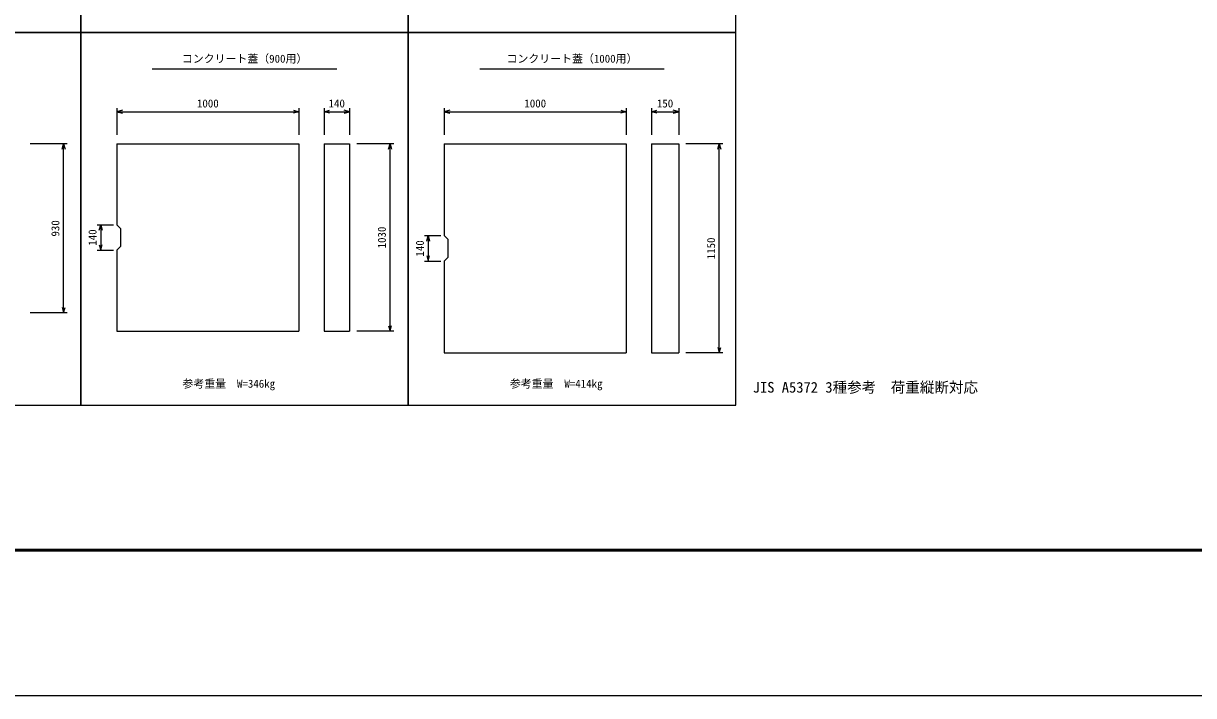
# Model space of a CAD drawing. Units: millimetres, scale not verified. Extents: x -33600 to 33600, y -11880 to 11880.
# Drawn here: x -13267 to -6834, y -11880 to -8185 of the extents above; entities that cross this region are included whole.
import ezdxf
from ezdxf.enums import TextEntityAlignment as Align

# ---------------------------------------------------------------- set-up
doc = ezdxf.new("R2010")
doc.units = ezdxf.units.MM
doc.header["$LTSCALE"] = 40
for name, color, linetype, lineweight in [('0-0_DIM', 7, 'Continuous', 25), ('0-1_Defpoints', 5, 'Continuous', 25), ('0-2_HATCH', 6, 'Continuous', 25), ('0-6_TXT', 7, 'Continuous', 25), ('0-7_WAKU', 3, 'Continuous', 25)]:
    doc.layers.add(name, color=color, linetype=linetype, lineweight=lineweight)
doc.styles.add('ＭＳ ゴシック', font='')
doc.styles.get('ＭＳ ゴシック').set_extended_font_data('MS Gothic')

msp = doc.modelspace()

# ---------------------------------------------------------------- linework, layer by layer
at = {"layer": '0-0_DIM'}
for p, q in [((-12753.08, -8650.18), (-12753.08, -8797.31)), ((-12753.08, -8670.18), (-11753.08, -8670.18)), ((-11753.08, -8650.18), (-11753.08, -8797.31)), ((-11614.49, -8650.18), (-11614.49, -8796.59)), ((-11614.49, -8670.18), (-11474.49, -8670.18)), ((-11474.49, -8650.18), (-11474.49, -8796.59)), ((-10953.08, -8650.18), (-10953.08, -8797.31)), ((-10953.08, -8670.18), (-9953.08, -8670.18)), ((-9953.08, -8650.18), (-9953.08, -8797.31)), ((-9814.49, -8650.18), (-9814.49, -8796.59)), ((-9814.49, -8670.18), (-9664.49, -8670.18)), ((-9664.49, -8650.18), (-9664.49, -8796.59)), ((-13026.41, -8846.72), (-13229.49, -8846.72)), ((-13046.41, -9776.72), (-13046.41, -8846.72)), ((-11231.41, -8846.72), (-11434.49, -8846.72)), ((-11251.41, -9876.72), (-11251.41, -8846.72)), ((-9421.41, -8846.72), (-9624.49, -8846.72)), ((-9441.41, -9996.72), (-9441.41, -8846.72)), ((-12862.08, -9291.72), (-12772.08, -9291.72)), ((-12842.08, -9291.72), (-12842.08, -9431.72)), ((-11062.08, -9351.72), (-10972.08, -9351.72)), ((-11042.08, -9351.72), (-11042.08, -9491.72)), ((-12862.08, -9431.72), (-12772.08, -9431.72)), ((-11062.08, -9491.72), (-10972.08, -9491.72)), ((-13026.41, -9776.72), (-13229.49, -9776.72)), ((-11231.41, -9876.72), (-11434.49, -9876.72)), ((-9421.41, -9996.72), (-9624.49, -9996.72))]:
    msp.add_line(p, q, dxfattribs=at)
for points in [[(-12723.08, -8662.15), (-12753.08, -8670.18), (-12723.08, -8678.22)], [(-11783.08, -8662.15), (-11753.08, -8670.18), (-11783.08, -8678.22)], [(-11584.49, -8678.22), (-11614.49, -8670.18), (-11584.49, -8662.15)], [(-11504.49, -8678.22), (-11474.49, -8670.18), (-11504.49, -8662.15)], [(-10923.08, -8662.15), (-10953.08, -8670.18), (-10923.08, -8678.22)], [(-9983.08, -8662.15), (-9953.08, -8670.18), (-9983.08, -8678.22)], [(-9784.49, -8678.22), (-9814.49, -8670.18), (-9784.49, -8662.15)], [(-9694.49, -8678.22), (-9664.49, -8670.18), (-9694.49, -8662.15)], [(-13054.45, -8876.72), (-13046.41, -8846.72), (-13038.37, -8876.72)], [(-11259.45, -8876.72), (-11251.41, -8846.72), (-11243.37, -8876.72)], [(-9449.45, -8876.72), (-9441.41, -8846.72), (-9433.37, -8876.72)], [(-12850.12, -9321.72), (-12842.08, -9291.72), (-12834.05, -9321.72)], [(-11050.12, -9381.72), (-11042.08, -9351.72), (-11034.05, -9381.72)], [(-12850.12, -9401.72), (-12842.08, -9431.72), (-12834.05, -9401.72)], [(-11050.12, -9461.72), (-11042.08, -9491.72), (-11034.05, -9461.72)], [(-13054.45, -9746.72), (-13046.41, -9776.72), (-13038.37, -9746.72)], [(-11259.45, -9846.72), (-11251.41, -9876.72), (-11243.37, -9846.72)], [(-9449.45, -9966.72), (-9441.41, -9996.72), (-9433.37, -9966.72)]]:
    msp.add_lwpolyline(points, dxfattribs=at)
at = {"layer": '0-1_Defpoints'}
msp.add_lwpolyline([(-33600, -11880), (0, -11880), (0, 11880), (-33600, 11880)], close=True, dxfattribs=at)
at = {"layer": '0-2_HATCH'}
for p, q in [((-12753.08, -8846.72), (-12753.08, -9291.72)), ((-11614.49, -8846.72), (-11614.49, -9876.72)), ((-10953.08, -8846.72), (-10953.08, -9351.72)), ((-10953.08, -8846.72), (-9953.08, -8846.72)), ((-9953.08, -8846.72), (-9953.08, -9996.72)), ((-9814.49, -8846.72), (-9664.49, -8846.72)), ((-9814.49, -8846.72), (-9814.49, -9996.72)), ((-9664.49, -8846.72), (-9664.49, -9996.72)), ((-12753.08, -9291.72), (-12733.08, -9311.72)), ((-12733.08, -9311.72), (-12733.08, -9411.72)), ((-10953.08, -9351.72), (-10933.08, -9371.72)), ((-12733.08, -9411.72), (-12753.08, -9431.72)), ((-12753.08, -9431.72), (-12753.08, -9876.72)), ((-12753.08, -9876.72), (-11753.08, -9876.72)), ((-11614.49, -9876.72), (-11474.49, -9876.72)), ((-10953.08, -9996.72), (-9953.08, -9996.72)), ((-9814.49, -9996.72), (-9664.49, -9996.72))]:
    msp.add_line(p, q, dxfattribs=at)
for points in [[(-12753.08, -8846.72), (-11753.08, -8846.72), (-11753.08, -9876.72)], [(-11614.49, -8846.72), (-11474.49, -8846.72), (-11474.49, -9876.72)], [(-10933.08, -9371.72), (-10933.08, -9471.72), (-10953.08, -9491.72), (-10953.08, -9996.72)]]:
    msp.add_lwpolyline(points, dxfattribs=at)
at = {"layer": '0-6_TXT'}
for p, q in [((-12558.48, -8434.13), (-11543.53, -8434.13)), ((-10758.48, -8434.13), (-9743.53, -8434.13))]:
    msp.add_line(p, q, dxfattribs=at)
for points in [[(-14751.01, -8234.13), (-12951.01, -8234.13), (-12951.01, -4634.13), (-14751.01, -4634.13)], [(-12951.01, -8234.13), (-11151.01, -8234.13), (-11151.01, -4634.13), (-12951.01, -4634.13)], [(-11151.01, -8234.13), (-9351.01, -8234.13), (-9351.01, -4634.13), (-11151.01, -4634.13)], [(-14751.01, -10284.13), (-12951.01, -10284.13), (-12951.01, -8234.13), (-14751.01, -8234.13)], [(-12951.01, -10284.13), (-11151.01, -10284.13), (-11151.01, -8234.13), (-12951.01, -8234.13)], [(-11151.01, -10284.13), (-9351.01, -10284.13), (-9351.01, -8234.13), (-11151.01, -8234.13)]]:
    msp.add_lwpolyline(points, close=True, dxfattribs=at)
at = {"layer": '0-7_WAKU', "lineweight": 50}
msp.add_lwpolyline([(-32800, -11080), (-800, -11080), (-800, 11080), (-32800, 11080)], close=True, dxfattribs=at)

# ---------------------------------------------------------------- texts
at = {"layer": '0-0_DIM', "style": 'ＭＳ ゴシック'}
for s, p in [('1000', (-12313.08, -8660.18)), ('140', (-11589.49, -8660.18)), ('1000', (-10513.08, -8660.18)), ('150', (-9784.49, -8660.18)), ('参考重量\u3000W=346kg', (-12392.85, -10200.78)), ('参考重量\u3000W=414kg', (-10592.85, -10200.78))]:
    msp.add_text(s, height=43.99, dxfattribs=at).set_placement(p, align=Align.BOTTOM_LEFT)
for s, p in [('930', (-13056.41, -9356.72)), ('140', (-12852.08, -9406.72)), ('1030', (-11261.41, -9421.72)), ('140', (-11052.08, -9466.72)), ('1150', (-9451.41, -9481.72))]:
    msp.add_text(s, height=43.99, rotation=90, dxfattribs=at).set_placement(p, align=Align.BOTTOM_LEFT)
at = {"layer": '0-6_TXT', "style": 'ＭＳ ゴシック'}
for s, height, p in [('コンクリート蓋（900用）', 43.99, (-12396.01, -8414.13)), ('コンクリート蓋（1000用）', 43.99, (-10611.01, -8414.13)), ('JIS A5372 3種参考  荷重縦断対応', 58.65, (-9257.5, -10232.2))]:
    msp.add_text(s, height=height, dxfattribs=at).set_placement(p, align=Align.BOTTOM_LEFT)

doc.saveas('drawing.dxf')
